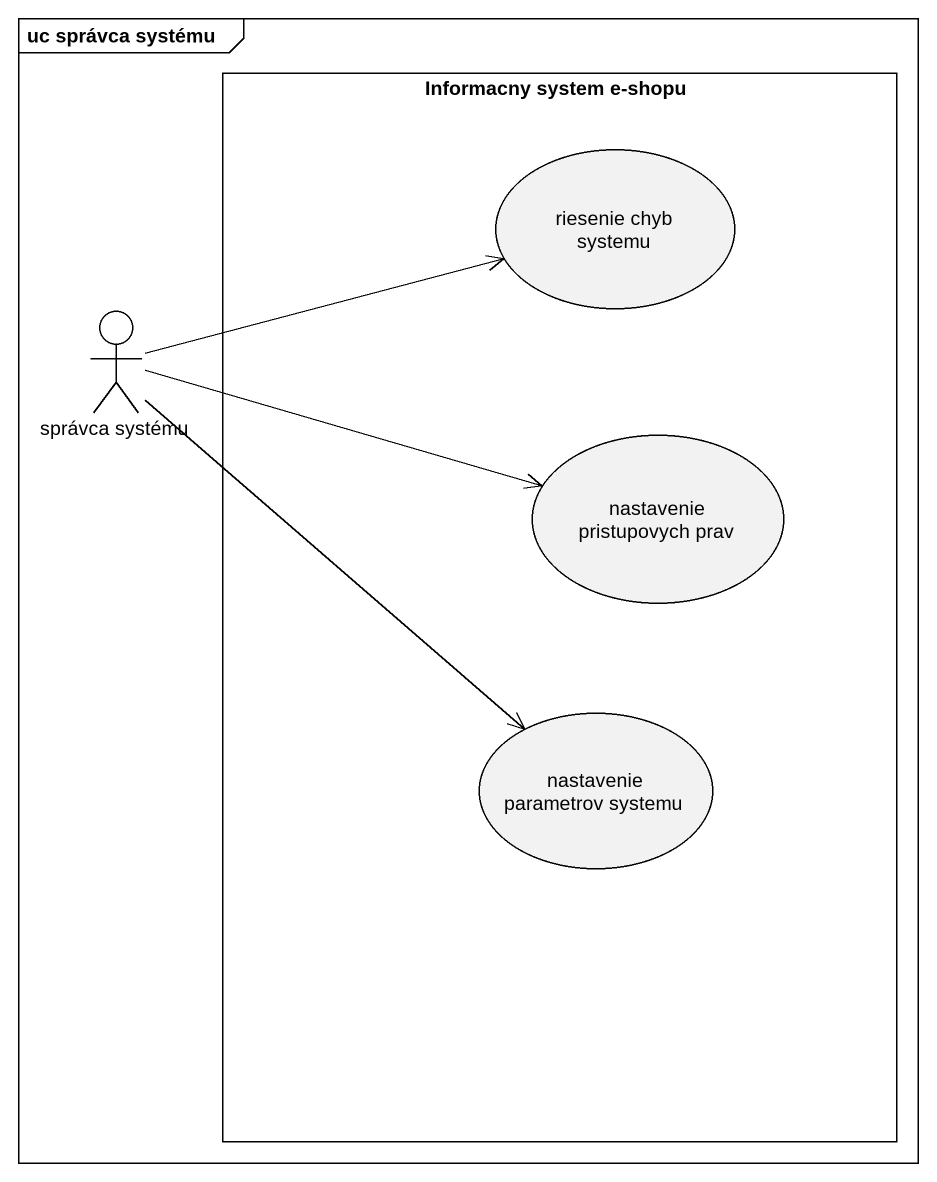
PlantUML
@startuml
mainframe uc správca systému
rectangle "Informacny system e-shopu" as Informacny_system_e_shopu {
  usecase "riesenie chyb systemu" as riesenie_chyb_systemu
  usecase "nastavenie pristupovych prav" as nastavenie_pristupovych_prav
  usecase "nastavenie parametrov systemu" as nastavenie_parametrov
}
actor "správca systému" as správca_systému
správca_systému -right-> riesenie_chyb_systemu
správca_systému -right-> nastavenie_pristupovych_prav
správca_systému --> nastavenie_parametrov
@enduml
